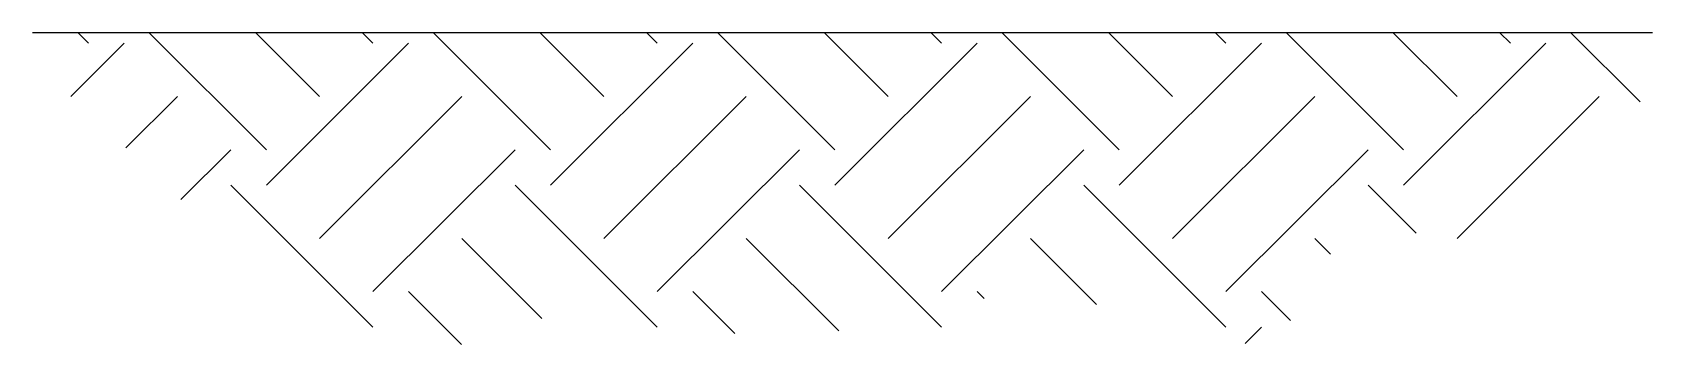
# Model space of a CAD drawing. Header units: millimetres. Extents: x 0 to 1, y 0 to 0.19.
import ezdxf

# ---------------------------------------------------------------- set-up
doc = ezdxf.new("R2010")
doc.units = ezdxf.units.MM

msp = doc.modelspace()

# ---------------------------------------------------------------- linework, layer by layer
msp.add_line((0, 0.193), (1.0001, 0.193))
at = {"color": 0}
for p, q in [((0.0347, 0.1863), (0.028, 0.193)), ((0.1444, 0.1205), (0.0719, 0.193)), ((0.1773, 0.1534), (0.1377, 0.193)), ((0.2102, 0.1863), (0.2035, 0.193)), ((0.3199, 0.1205), (0.2474, 0.193)), ((0.3528, 0.1534), (0.3132, 0.193)), ((0.3857, 0.1863), (0.379, 0.193)), ((0.4954, 0.1205), (0.4229, 0.193)), ((0.5283, 0.1534), (0.4887, 0.193)), ((0.5612, 0.1863), (0.5545, 0.193)), ((0.6709, 0.1205), (0.5984, 0.193)), ((0.7038, 0.1534), (0.6642, 0.193)), ((0.7367, 0.1863), (0.7301, 0.193)), ((0.8464, 0.1205), (0.7739, 0.193)), ((0.8794, 0.1534), (0.8398, 0.193)), ((0.9123, 0.1863), (0.9056, 0.193)), ((0.9924, 0.15), (0.9495, 0.193)), ((0.0237, 0.1534), (0.0566, 0.1863)), ((0.1444, 0.0986), (0.2321, 0.1863)), ((0.3199, 0.0986), (0.4076, 0.1863)), ((0.4954, 0.0986), (0.5832, 0.1863)), ((0.6709, 0.0986), (0.7587, 0.1863)), ((0.8464, 0.0986), (0.9342, 0.1863)), ((0.0577, 0.1216), (0.0895, 0.1534)), ((0.1773, 0.0657), (0.265, 0.1534)), ((0.3528, 0.0657), (0.4406, 0.1534)), ((0.5283, 0.0657), (0.6161, 0.1534)), ((0.7038, 0.0657), (0.7916, 0.1534)), ((0.8794, 0.0657), (0.9671, 0.1534)), ((0.0917, 0.0898), (0.1224, 0.1205)), ((0.2102, 0.0328), (0.2979, 0.1205)), ((0.3857, 0.0328), (0.4735, 0.1205)), ((0.5612, 0.0328), (0.649, 0.1205)), ((0.7367, 0.0328), (0.8245, 0.1205)), ((0.2102, 0.0108), (0.1224, 0.0986)), ((0.3857, 0.0108), (0.2979, 0.0986)), ((0.5612, 0.0108), (0.4735, 0.0986)), ((0.7367, 0.0108), (0.649, 0.0986)), ((0.8542, 0.0689), (0.8245, 0.0986)), ((0.3145, 0.0162), (0.265, 0.0657)), ((0.4977, 0.0085), (0.4406, 0.0657)), ((0.6568, 0.0249), (0.6161, 0.0657)), ((0.8012, 0.056), (0.7916, 0.0657)), ((0.2649, 0), (0.2321, 0.0328)), ((0.4335, 0.0069), (0.4076, 0.0328)), ((0.5874, 0.0286), (0.5832, 0.0328)), ((0.7765, 0.0149), (0.7587, 0.0328)), ((0.7486, 0.0007), (0.7587, 0.0108))]:
    msp.add_line(p, q, dxfattribs=at)

doc.saveas('drawing.dxf')
